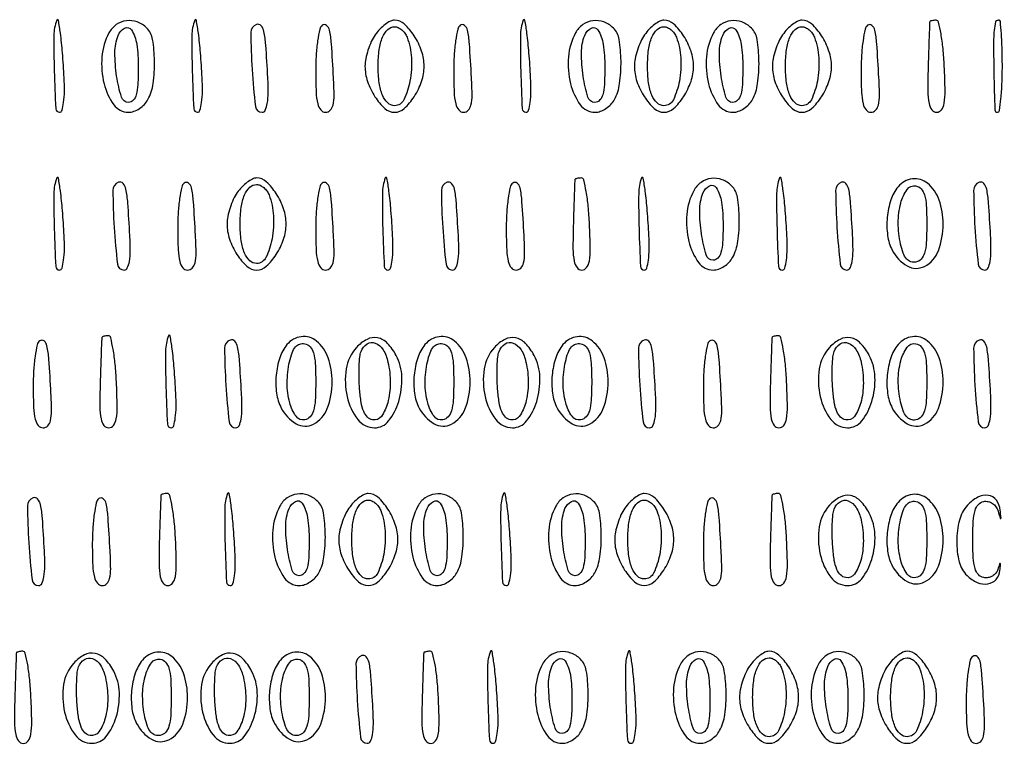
# Model space of a CAD drawing. Extents: x 3 to 461, y 1 to 447.
# Drawn here: x 311.4 to 461, y 1 to 111.1 of the extents above; entities that cross this region are included whole.
import ezdxf

# ---------------------------------------------------------------- set-up
doc = ezdxf.new("R2010")
doc.units = 0

msp = doc.modelspace()

# ---------------------------------------------------------------- linework, layer by layer
for points in [[(317.085151, 111, 0.087437), (316.651789, 108.669279, 0.009757), (316.706602, 103.246725, 0.004642), (316.928602, 97.543378, 0.400147), (317.5, 96.998831, 0.336411), (317.886905, 97.292325, 0.034554), (318.13417, 98.489231, 0.030884), (318.256808, 100.168701, 0.016523), (318.211239, 102.249378, 0.005952), (317.955966, 106.062615, 0.012309), (317.647873, 109.032599, 0.015502), (317.335815, 110.978859, 0.757581)], [(325.035184, 109.065741, 0.102467), (323.961603, 105.430656, 0.081153), (324.285668, 101.336995, 0.096792), (325.767299, 98.139596, 0.240451), (328, 97, 0.087112), (328.814841, 97.14305, 0.057687), (329.666888, 97.568188, 0.056109), (330.425485, 98.194495, 0.069395), (330.964816, 98.934259, 0.089), (331.755213, 101.369292, 0.037893), (331.963495, 104.803088, 0.036114), (331.675941, 108.08613, 0.157748), (330.8, 109.8, 0.10819), (329.338635, 110.736392, 0.120833), (327.679399, 110.926055, 0.123406), (326.146845, 110.32765, 0.115908)], [(338.085151, 111, 0.087437), (337.651789, 108.669279, 0.009757), (337.706602, 103.246725, 0.004642), (337.928602, 97.543378, 0.400147), (338.5, 96.998831, 0.336411), (338.886905, 97.292325, 0.034554), (339.13417, 98.489231, 0.030884), (339.256808, 100.168701, 0.016523), (339.211239, 102.249378, 0.005952), (338.955966, 106.062615, 0.012309), (338.647873, 109.032599, 0.015502), (338.335815, 110.978859, 0.757581)], [(365.556704, 108.777494, 0.044665), (364.960362, 107.740155, 0.029378), (364.457282, 106.457321, 0.029541), (364.112573, 105.139961, 0.049256), (364, 104, 0.08296), (364.384051, 101.701247, 0.060137), (365.517914, 99.361199, 0.064438), (367.022747, 97.574726, 0.187674), (368.5, 97, 0.187674), (369.977253, 97.574726, 0.064438), (371.482086, 99.361199, 0.060137), (372.615949, 101.701247, 0.08296), (373, 104, 0.08296), (372.615949, 106.298753, 0.060137), (371.482086, 108.638801, 0.064438), (369.977253, 110.425274, 0.187674), (368.5, 111, 0.118749), (367.858798, 110.845537, 0.043522), (367.063438, 110.347139, 0.040112), (366.254788, 109.627905, 0.038184)], [(388.085151, 111, 0.087437), (387.651789, 108.669279, 0.009757), (387.706602, 103.246725, 0.004642), (387.928602, 97.543378, 0.400147), (388.5, 96.998831, 0.336411), (388.886905, 97.292325, 0.034554), (389.13417, 98.489231, 0.030884), (389.256808, 100.168701, 0.016523), (389.211239, 102.249378, 0.005952), (388.955966, 106.062615, 0.012309), (388.647873, 109.032599, 0.015502), (388.335815, 110.978859, 0.757581)], [(396.035184, 109.065741, 0.102467), (394.961603, 105.430656, 0.081153), (395.285668, 101.336995, 0.096792), (396.767299, 98.139596, 0.240451), (399, 97, 0.087112), (399.814841, 97.14305, 0.057687), (400.666888, 97.568188, 0.056109), (401.425485, 98.194495, 0.069395), (401.964816, 98.934259, 0.089), (402.755213, 101.369292, 0.037893), (402.963495, 104.803088, 0.036114), (402.675941, 108.08613, 0.157748), (401.8, 109.8, 0.10819), (400.338635, 110.736392, 0.120833), (398.679399, 110.926055, 0.123406), (397.146845, 110.32765, 0.115908)], [(406.556704, 108.777494, 0.044665), (405.960362, 107.740155, 0.029378), (405.457282, 106.457321, 0.029541), (405.112573, 105.139961, 0.049256), (405, 104, 0.08296), (405.384051, 101.701247, 0.060137), (406.517914, 99.361199, 0.064438), (408.022747, 97.574726, 0.187674), (409.5, 97, 0.187674), (410.977253, 97.574726, 0.064438), (412.482086, 99.361199, 0.060137), (413.615949, 101.701247, 0.08296), (414, 104, 0.08296), (413.615949, 106.298753, 0.060137), (412.482086, 108.638801, 0.064438), (410.977253, 110.425274, 0.187674), (409.5, 111, 0.118749), (408.858798, 110.845537, 0.043522), (408.063438, 110.347139, 0.040112), (407.254788, 109.627905, 0.038184)], [(417.035184, 109.065741, 0.102467), (415.961603, 105.430656, 0.081153), (416.285668, 101.336995, 0.096792), (417.767299, 98.139596, 0.240451), (420, 97, 0.087112), (420.814841, 97.14305, 0.057687), (421.666888, 97.568188, 0.056109), (422.425485, 98.194495, 0.069395), (422.964816, 98.934259, 0.089), (423.755213, 101.369292, 0.037893), (423.963495, 104.803088, 0.036114), (423.675941, 108.08613, 0.157748), (422.8, 109.8, 0.10819), (421.338635, 110.736392, 0.120833), (419.679399, 110.926055, 0.123406), (418.146845, 110.32765, 0.115908)], [(427.556704, 108.777494, 0.044665), (426.960362, 107.740155, 0.029378), (426.457282, 106.457321, 0.029541), (426.112573, 105.139961, 0.049256), (426, 104, 0.08296), (426.384051, 101.701247, 0.060137), (427.517914, 99.361199, 0.064438), (429.022747, 97.574726, 0.187674), (430.5, 97, 0.187674), (431.977253, 97.574726, 0.064438), (433.482086, 99.361199, 0.060137), (434.615949, 101.701247, 0.08296), (435, 104, 0.08296), (434.615949, 106.298753, 0.060137), (433.482086, 108.638801, 0.064438), (431.977253, 110.425274, 0.187674), (430.5, 111, 0.118749), (429.858798, 110.845537, 0.043522), (429.063438, 110.347139, 0.040112), (428.254788, 109.627905, 0.038184)], [(449.948969, 110.75, 0.041225), (449.925395, 110.552751, 0.000213), (449.854482, 108.590464, 0.000953), (449.778922, 106.355126, 0.000604), (449.698969, 103.749453, 0.008385), (449.654197, 100.223465, 0.046603), (449.837795, 98.340736, 0.113805), (450.271336, 97.361997, 0.235737), (451, 96.9972, 0.240193), (451.728644, 97.367617, 0.11645), (452.143782, 98.357314, 0.045576), (452.287215, 100.286166, 0.007631), (452.167941, 103.997747, 0.012277), (451.97449, 106.682188, 0.020043), (451.663779, 108.943088, 0.014965), (451.294937, 110.703073, 0.34652), (450.917941, 111, 0.025607), (450.562603, 110.98179, 0.037541), (450.254655, 110.926563, 0.042043), (450.026543, 110.846759, 0.241769)], [(459.948969, 110.75, 0.048323), (459.675316, 108.147991, 0.007526), (459.710718, 102.970749, 0.002316), (459.859078, 97.378105, 0.40533), (460.25, 96.999453, 0.370989), (460.548253, 97.256448, 0.010586), (460.779688, 99.056089, 0.01663), (460.946029, 101.316094, 0.010053), (461, 104, 0.006697), (460.964048, 106.684028, 0.01113), (460.853125, 108.94375, 0.004885), (460.700952, 110.816522, 0.387849), (460.5, 111, 0.047288), (460.304926, 110.981509, 0.059297), (460.131885, 110.926563, 0.07115), (460.005184, 110.845711, 0.166359)], [(329.5, 103.916667, -0.012409), (329.432981, 101.216686, -0.055186), (329.180769, 99.652778, -0.119089), (328.714204, 98.813188, -0.209622), (328, 98.5, -0.330718), (326.93144, 99.293583, -0.035307), (326.205859, 102.498684, -0.039267), (325.943035, 106.065474, -0.090614), (326.437438, 108.697562, -0.183417), (327.423445, 109.801104, -0.387822), (328.444309, 109.528284, -0.10731), (329.255965, 107.344995, -0.035546)], [(347.5, 110.346807, 0.322756), (346.629225, 109.118613, 0.013709), (346.826833, 103.488755, 0.013518), (347.329002, 97.895218, 0.380316), (348.335327, 96.999378, 0.293132), (348.829433, 97.315913, 0.066457), (349.135998, 98.313894, 0.040687), (349.271923, 99.928477, 0.014401), (349.211239, 102.249378, 0.003469), (348.902462, 107.233127, 0.034877), (348.614867, 109.295715, 0.129863), (348.175309, 110.168494, 0.302673)], [(357.5, 110.224355, 0.184699), (357.107947, 109.624161, 0.017745), (356.79375, 107.876306, 0.020716), (356.572865, 105.69568, 0.014882), (356.5, 103.248177, 0.009975), (356.56348, 100.066693, 0.048945), (356.809934, 98.288372, 0.111046), (357.273479, 97.344973, 0.227219), (358, 96.997555, 0.202174), (358.708203, 97.296787, 0.137198), (359.133048, 98.07564, 0.058818), (359.296213, 99.56433, 0.011652), (359.211239, 102.249378, 0.003302), (358.892537, 107.421329, 0.035821), (358.601458, 109.49047, 0.175802), (358.149353, 110.212521, 0.334226)], [(370.393011, 108.418213, -0.077848), (371.067957, 105.267426, -0.058914), (370.848321, 101.732228, -0.066921), (369.930747, 98.900765, -0.288574), (368.5, 98, -0.193661), (367.457969, 98.419329, -0.103071), (366.660311, 99.584745, -0.067458), (366.15885, 101.469182, -0.031352), (366, 104, -0.031352), (366.15885, 106.530818, -0.067458), (366.660311, 108.415255, -0.103071), (367.457969, 109.580671, -0.193661), (368.5, 110, -0.108103), (369.036953, 109.882535, -0.066431), (369.586556, 109.53535, -0.061865), (370.064978, 109.022986, -0.065386)], [(378.5, 110.224355, 0.184699), (378.107947, 109.624161, 0.017745), (377.79375, 107.876306, 0.020716), (377.572865, 105.69568, 0.014882), (377.5, 103.248177, 0.009975), (377.56348, 100.066693, 0.048945), (377.809934, 98.288372, 0.111046), (378.273479, 97.344973, 0.227219), (379, 96.997555, 0.202174), (379.708203, 97.296787, 0.137198), (380.133048, 98.07564, 0.058818), (380.296213, 99.56433, 0.011652), (380.211239, 102.249378, 0.003302), (379.892537, 107.421329, 0.035821), (379.601458, 109.49047, 0.175802), (379.149353, 110.212521, 0.334226)], [(400.5, 103.916667, -0.012409), (400.432981, 101.216686, -0.055186), (400.180769, 99.652778, -0.119089), (399.714204, 98.813188, -0.209622), (399, 98.5, -0.330718), (397.93144, 99.293583, -0.035307), (397.205859, 102.498684, -0.039267), (396.943035, 106.065474, -0.090614), (397.437438, 108.697562, -0.183417), (398.423445, 109.801104, -0.387822), (399.444309, 109.528284, -0.10731), (400.255965, 107.344995, -0.035546)], [(411.393011, 108.418213, -0.077848), (412.067957, 105.267426, -0.058914), (411.848321, 101.732228, -0.066921), (410.930747, 98.900765, -0.288574), (409.5, 98, -0.193661), (408.457969, 98.419329, -0.103071), (407.660311, 99.584745, -0.067458), (407.15885, 101.469182, -0.031352), (407, 104, -0.031352), (407.15885, 106.530818, -0.067458), (407.660311, 108.415255, -0.103071), (408.457969, 109.580671, -0.193661), (409.5, 110, -0.108103), (410.036953, 109.882535, -0.066431), (410.586556, 109.53535, -0.061865), (411.064978, 109.022986, -0.065386)], [(421.5, 103.916667, -0.012409), (421.432981, 101.216686, -0.055186), (421.180769, 99.652778, -0.119089), (420.714204, 98.813188, -0.209622), (420, 98.5, -0.330718), (418.93144, 99.293583, -0.035307), (418.205859, 102.498684, -0.039267), (417.943035, 106.065474, -0.090614), (418.437438, 108.697562, -0.183417), (419.423445, 109.801104, -0.387822), (420.444309, 109.528284, -0.10731), (421.255965, 107.344995, -0.035546)], [(432.393011, 108.418213, -0.077848), (433.067957, 105.267426, -0.058914), (432.848321, 101.732228, -0.066921), (431.930747, 98.900765, -0.288574), (430.5, 98, -0.193661), (429.457969, 98.419329, -0.103071), (428.660311, 99.584745, -0.067458), (428.15885, 101.469182, -0.031352), (428, 104, -0.031352), (428.15885, 106.530818, -0.067458), (428.660311, 108.415255, -0.103071), (429.457969, 109.580671, -0.193661), (430.5, 110, -0.108103), (431.036953, 109.882535, -0.066431), (431.586556, 109.53535, -0.061865), (432.064978, 109.022986, -0.065386)], [(440.5, 110.224355, 0.184699), (440.107947, 109.624161, 0.017745), (439.79375, 107.876306, 0.020716), (439.572865, 105.69568, 0.014882), (439.5, 103.248177, 0.009975), (439.56348, 100.066693, 0.048945), (439.809934, 98.288372, 0.111046), (440.273479, 97.344973, 0.227219), (441, 96.997555, 0.202174), (441.708203, 97.296787, 0.137198), (442.133048, 98.07564, 0.058818), (442.296213, 99.56433, 0.011652), (442.211239, 102.249378, 0.003302), (441.892537, 107.421329, 0.035821), (441.601458, 109.49047, 0.175802), (441.149353, 110.212521, 0.334226)], [(317.085151, 87, 0.087437), (316.651789, 84.669279, 0.009757), (316.706602, 79.246725, 0.004642), (316.928602, 73.543378, 0.400147), (317.5, 72.998831, 0.336411), (317.886905, 73.292325, 0.034554), (318.13417, 74.489231, 0.030884), (318.256808, 76.168701, 0.016523), (318.211239, 78.249378, 0.005952), (317.955966, 82.062615, 0.012309), (317.647873, 85.032599, 0.015502), (317.335815, 86.978859, 0.757581)], [(344.556704, 84.777494, 0.044665), (343.960362, 83.740155, 0.029378), (343.457282, 82.457321, 0.029541), (343.112573, 81.139961, 0.049256), (343, 80, 0.08296), (343.384051, 77.701247, 0.060137), (344.517914, 75.361199, 0.064438), (346.022747, 73.574726, 0.187674), (347.5, 73, 0.187674), (348.977253, 73.574726, 0.064438), (350.482086, 75.361199, 0.060137), (351.615949, 77.701247, 0.08296), (352, 80, 0.08296), (351.615949, 82.298753, 0.060137), (350.482086, 84.638801, 0.064438), (348.977253, 86.425274, 0.187674), (347.5, 87, 0.118749), (346.858798, 86.845537, 0.043522), (346.063438, 86.347139, 0.040112), (345.254788, 85.627905, 0.038184)], [(367.085151, 87, 0.087437), (366.651789, 84.669279, 0.009757), (366.706602, 79.246725, 0.004642), (366.928602, 73.543378, 0.400147), (367.5, 72.998831, 0.336411), (367.886905, 73.292325, 0.034554), (368.13417, 74.489231, 0.030884), (368.256808, 76.168701, 0.016523), (368.211239, 78.249378, 0.005952), (367.955966, 82.062615, 0.012309), (367.647873, 85.032599, 0.015502), (367.335815, 86.978859, 0.757581)], [(395.948969, 86.75, 0.041225), (395.925395, 86.552751, 0.000213), (395.854482, 84.590464, 0.000953), (395.778922, 82.355126, 0.000604), (395.698969, 79.749453, 0.008385), (395.654197, 76.223465, 0.046603), (395.837795, 74.340736, 0.113805), (396.271336, 73.361997, 0.235737), (397, 72.9972, 0.240193), (397.728644, 73.367617, 0.11645), (398.143782, 74.357314, 0.045576), (398.287215, 76.286166, 0.007631), (398.167941, 79.997747, 0.012277), (397.97449, 82.682188, 0.020043), (397.663779, 84.943088, 0.014965), (397.294937, 86.703073, 0.34652), (396.917941, 87, 0.025607), (396.562603, 86.98179, 0.037541), (396.254655, 86.926563, 0.042043), (396.026543, 86.846759, 0.241769)], [(406.085151, 87, 0.087437), (405.651789, 84.669279, 0.009757), (405.706602, 79.246725, 0.004642), (405.928602, 73.543378, 0.400147), (406.5, 72.998831, 0.336411), (406.886905, 73.292325, 0.034554), (407.13417, 74.489231, 0.030884), (407.256808, 76.168701, 0.016523), (407.211239, 78.249378, 0.005952), (406.955966, 82.062615, 0.012309), (406.647873, 85.032599, 0.015502), (406.335815, 86.978859, 0.757581)], [(414.035184, 85.065741, 0.102467), (412.961603, 81.430656, 0.081153), (413.285668, 77.336995, 0.096792), (414.767299, 74.139596, 0.240451), (417, 73, 0.087112), (417.814841, 73.14305, 0.057687), (418.666888, 73.568188, 0.056109), (419.425485, 74.194495, 0.069395), (419.964816, 74.934259, 0.089), (420.755213, 77.369292, 0.037893), (420.963495, 80.803088, 0.036114), (420.675941, 84.08613, 0.157748), (419.8, 85.8, 0.10819), (418.338635, 86.736392, 0.120833), (416.679399, 86.926055, 0.123406), (415.146845, 86.32765, 0.115908)], [(427.085151, 87, 0.087437), (426.651789, 84.669279, 0.009757), (426.706602, 79.246725, 0.004642), (426.928602, 73.543378, 0.400147), (427.5, 72.998831, 0.336411), (427.886905, 73.292325, 0.034554), (428.13417, 74.489231, 0.030884), (428.256808, 76.168701, 0.016523), (428.211239, 78.249378, 0.005952), (427.955966, 82.062615, 0.012309), (427.647873, 85.032599, 0.015502), (427.335815, 86.978859, 0.757581)], [(445.128383, 85.654692, 0.094502), (444.029005, 83.662605, 0.056296), (443.480181, 81.001153, 0.055896), (443.537255, 78.255785, 0.087426), (444.249263, 76.008858, 0.141095), (446.527863, 73.619235, 0.256504), (449.150066, 73.549324, 0.186428), (451.262851, 75.926188, 0.089745), (452, 80, 0.083882), (451.383884, 83.646661, 0.137736), (449.606715, 86.197571, 0.207897), (447.303572, 86.856354, 0.188878)], [(326.5, 86.346807, 0.322756), (325.629225, 85.118613, 0.013709), (325.826833, 79.488755, 0.013518), (326.329002, 73.895218, 0.380316), (327.335327, 72.999378, 0.293132), (327.829433, 73.315913, 0.066457), (328.135998, 74.313894, 0.040687), (328.271923, 75.928477, 0.014401), (328.211239, 78.249378, 0.003469), (327.902462, 83.233127, 0.034877), (327.614867, 85.295715, 0.129863), (327.175309, 86.168494, 0.302673)], [(336.5, 86.224355, 0.184699), (336.107947, 85.624161, 0.017745), (335.79375, 83.876306, 0.020716), (335.572865, 81.69568, 0.014882), (335.5, 79.248177, 0.009975), (335.56348, 76.066693, 0.048945), (335.809934, 74.288372, 0.111046), (336.273479, 73.344973, 0.227219), (337, 72.997555, 0.202174), (337.708203, 73.296787, 0.137198), (338.133048, 74.07564, 0.058818), (338.296213, 75.56433, 0.011652), (338.211239, 78.249378, 0.003302), (337.892537, 83.421329, 0.035821), (337.601458, 85.49047, 0.175802), (337.149353, 86.212521, 0.334226)], [(349.393011, 84.418213, -0.077848), (350.067957, 81.267426, -0.058914), (349.848321, 77.732228, -0.066921), (348.930747, 74.900765, -0.288574), (347.5, 74, -0.193661), (346.457969, 74.419329, -0.103071), (345.660311, 75.584745, -0.067458), (345.15885, 77.469182, -0.031352), (345, 80, -0.031352), (345.15885, 82.530818, -0.067458), (345.660311, 84.415255, -0.103071), (346.457969, 85.580671, -0.193661), (347.5, 86, -0.108103), (348.036953, 85.882535, -0.066431), (348.586556, 85.53535, -0.061865), (349.064978, 85.022986, -0.065386)], [(357.5, 86.224355, 0.184699), (357.107947, 85.624161, 0.017745), (356.79375, 83.876306, 0.020716), (356.572865, 81.69568, 0.014882), (356.5, 79.248177, 0.009975), (356.56348, 76.066693, 0.048945), (356.809934, 74.288372, 0.111046), (357.273479, 73.344973, 0.227219), (358, 72.997555, 0.202174), (358.708203, 73.296787, 0.137198), (359.133048, 74.07564, 0.058818), (359.296213, 75.56433, 0.011652), (359.211239, 78.249378, 0.003302), (358.892537, 83.421329, 0.035821), (358.601458, 85.49047, 0.175802), (358.149353, 86.212521, 0.334226)], [(376.5, 86.346807, 0.322756), (375.629225, 85.118613, 0.013709), (375.826833, 79.488755, 0.013518), (376.329002, 73.895218, 0.380316), (377.335327, 72.999378, 0.293132), (377.829433, 73.315913, 0.066457), (378.135998, 74.313894, 0.040687), (378.271923, 75.928477, 0.014401), (378.211239, 78.249378, 0.003469), (377.902462, 83.233127, 0.034877), (377.614867, 85.295715, 0.129863), (377.175309, 86.168494, 0.302673)], [(386.5, 86.224355, 0.184699), (386.107947, 85.624161, 0.017745), (385.79375, 83.876306, 0.020716), (385.572865, 81.69568, 0.014882), (385.5, 79.248177, 0.009975), (385.56348, 76.066693, 0.048945), (385.809934, 74.288372, 0.111046), (386.273479, 73.344973, 0.227219), (387, 72.997555, 0.202174), (387.708203, 73.296787, 0.137198), (388.133048, 74.07564, 0.058818), (388.296213, 75.56433, 0.011652), (388.211239, 78.249378, 0.003302), (387.892537, 83.421329, 0.035821), (387.601458, 85.49047, 0.175802), (387.149353, 86.212521, 0.334226)], [(418.5, 79.916667, -0.012409), (418.432981, 77.216686, -0.055186), (418.180769, 75.652778, -0.119089), (417.714204, 74.813188, -0.209622), (417, 74.5, -0.330718), (415.93144, 75.293583, -0.035307), (415.205859, 78.498684, -0.039267), (414.943035, 82.065474, -0.090614), (415.437438, 84.697562, -0.183417), (416.423445, 85.801104, -0.387822), (417.444309, 85.528284, -0.10731), (418.255965, 83.344995, -0.035546)], [(436.5, 86.346807, 0.322756), (435.629225, 85.118613, 0.013709), (435.826833, 79.488755, 0.013518), (436.329002, 73.895218, 0.380316), (437.335327, 72.999378, 0.293132), (437.829433, 73.315913, 0.066457), (438.135998, 74.313894, 0.040687), (438.271923, 75.928477, 0.014401), (438.211239, 78.249378, 0.003469), (437.902462, 83.233127, 0.034877), (437.614867, 85.295715, 0.129863), (437.175309, 86.168494, 0.302673)], [(449.5, 80, -0.012749), (449.428621, 77.201057, -0.057027), (449.159655, 75.585016, -0.114121), (448.64899, 74.663679, -0.163219), (447.841682, 74.208027, -0.130598), (447.06031, 74.262399, -0.134895), (446.420073, 74.69794, -0.089246), (445.910571, 75.573055, -0.033266), (445.512227, 76.944332, -0.053417), (445.157413, 80.172515, -0.065138), (445.543156, 83.185079, -0.089595), (446.507853, 85.254832, -0.294654), (447.841682, 85.791973, -0.163219), (448.64899, 85.336321, -0.114121), (449.159655, 84.414984, -0.057027), (449.428621, 82.798943, -0.012749)], [(457.5, 86.346807, 0.322756), (456.629225, 85.118613, 0.013709), (456.826833, 79.488755, 0.013518), (457.329002, 73.895218, 0.380316), (458.335327, 72.999378, 0.293132), (458.829433, 73.315913, 0.066457), (459.135998, 74.313894, 0.040687), (459.271923, 75.928477, 0.014401), (459.211239, 78.249378, 0.003469), (458.902462, 83.233127, 0.034877), (458.614867, 85.295715, 0.129863), (458.175309, 86.168494, 0.302673)], [(323.948969, 62.75, 0.041225), (323.925395, 62.552751, 0.000213), (323.854482, 60.590464, 0.000953), (323.778922, 58.355126, 0.000604), (323.698969, 55.749453, 0.008385), (323.654197, 52.223465, 0.046603), (323.837795, 50.340736, 0.113805), (324.271336, 49.361997, 0.235737), (325, 48.9972, 0.240193), (325.728644, 49.367617, 0.11645), (326.143782, 50.357314, 0.045576), (326.287215, 52.286166, 0.007631), (326.167941, 55.997747, 0.012277), (325.97449, 58.682188, 0.020043), (325.663779, 60.943088, 0.014965), (325.294937, 62.703073, 0.34652), (324.917941, 63, 0.025607), (324.562603, 62.98179, 0.037541), (324.254655, 62.926563, 0.042043), (324.026543, 62.846759, 0.241769)], [(334.085151, 63, 0.087437), (333.651789, 60.669279, 0.009757), (333.706602, 55.246725, 0.004642), (333.928602, 49.543378, 0.400147), (334.5, 48.998831, 0.336411), (334.886905, 49.292325, 0.034554), (335.13417, 50.489231, 0.030884), (335.256808, 52.168701, 0.016523), (335.211239, 54.249378, 0.005952), (334.955966, 58.062615, 0.012309), (334.647873, 61.032599, 0.015502), (334.335815, 62.978859, 0.757581)], [(352.128383, 61.654692, 0.094502), (351.029005, 59.662605, 0.056296), (350.480181, 57.001153, 0.055896), (350.537255, 54.255785, 0.087426), (351.249263, 52.008858, 0.141095), (353.527863, 49.619235, 0.256504), (356.150066, 49.549324, 0.186428), (358.262851, 51.926188, 0.089745), (359, 56, 0.083882), (358.383884, 59.646661, 0.137736), (356.606715, 62.197571, 0.207897), (354.303572, 62.856354, 0.188878)], [(373.128383, 61.654692, 0.094502), (372.029005, 59.662605, 0.056296), (371.480181, 57.001153, 0.055896), (371.537255, 54.255785, 0.087426), (372.249263, 52.008858, 0.141095), (374.527863, 49.619235, 0.256504), (377.150066, 49.549324, 0.186428), (379.262851, 51.926188, 0.089745), (380, 56, 0.083882), (379.383884, 59.646661, 0.137736), (377.606715, 62.197571, 0.207897), (375.303572, 62.856354, 0.188878)], [(394.128383, 61.654692, 0.094502), (393.029005, 59.662605, 0.056296), (392.480181, 57.001153, 0.055896), (392.537255, 54.255785, 0.087426), (393.249263, 52.008858, 0.141095), (395.527863, 49.619235, 0.256504), (398.150066, 49.549324, 0.186428), (400.262851, 51.926188, 0.089745), (401, 56, 0.083882), (400.383884, 59.646661, 0.137736), (398.606715, 62.197571, 0.207897), (396.303572, 62.856354, 0.188878)], [(425.948969, 62.75, 0.041225), (425.925395, 62.552751, 0.000213), (425.854482, 60.590464, 0.000953), (425.778922, 58.355126, 0.000604), (425.698969, 55.749453, 0.008385), (425.654197, 52.223465, 0.046603), (425.837795, 50.340736, 0.113805), (426.271336, 49.361997, 0.235737), (427, 48.9972, 0.240193), (427.728644, 49.367617, 0.11645), (428.143782, 50.357314, 0.045576), (428.287215, 52.286166, 0.007631), (428.167941, 55.997747, 0.012277), (427.97449, 58.682188, 0.020043), (427.663779, 60.943088, 0.014965), (427.294937, 62.703073, 0.34652), (426.917941, 63, 0.025607), (426.562603, 62.98179, 0.037541), (426.254655, 62.926563, 0.042043), (426.026543, 62.846759, 0.241769)], [(445.128383, 61.654692, 0.094502), (444.029005, 59.662605, 0.056296), (443.480181, 57.001153, 0.055896), (443.537255, 54.255785, 0.087426), (444.249263, 52.008858, 0.141095), (446.527863, 49.619235, 0.256504), (449.150066, 49.549324, 0.186428), (451.262851, 51.926188, 0.089745), (452, 56, 0.083882), (451.383884, 59.646661, 0.137736), (449.606715, 62.197571, 0.207897), (447.303572, 62.856354, 0.188878)], [(314.5, 62.224355, 0.184699), (314.107947, 61.624161, 0.017745), (313.79375, 59.876306, 0.020716), (313.572865, 57.69568, 0.014882), (313.5, 55.248177, 0.009975), (313.56348, 52.066693, 0.048945), (313.809934, 50.288372, 0.111046), (314.273479, 49.344973, 0.227219), (315, 48.997555, 0.202174), (315.708203, 49.296787, 0.137198), (316.133048, 50.07564, 0.058818), (316.296213, 51.56433, 0.011652), (316.211239, 54.249378, 0.003302), (315.892537, 59.421329, 0.035821), (315.601458, 61.49047, 0.175802), (315.149353, 62.212521, 0.334226)], [(343.5, 62.346807, 0.322756), (342.629225, 61.118613, 0.013709), (342.826833, 55.488755, 0.013518), (343.329002, 49.895218, 0.380316), (344.335327, 48.999378, 0.293132), (344.829433, 49.315913, 0.066457), (345.135998, 50.313894, 0.040687), (345.271923, 51.928477, 0.014401), (345.211239, 54.249378, 0.003469), (344.902462, 59.233127, 0.034877), (344.614867, 61.295715, 0.129863), (344.175309, 62.168494, 0.302673)], [(356.5, 56, -0.012749), (356.428621, 53.201057, -0.057027), (356.159655, 51.585016, -0.114121), (355.64899, 50.663679, -0.163219), (354.841682, 50.208027, -0.294654), (353.507853, 50.745168, -0.089595), (352.543156, 52.814921, -0.065138), (352.157413, 55.827485, -0.053417), (352.512227, 59.055668, -0.033266), (352.910571, 60.426945, -0.089246), (353.420073, 61.30206, -0.134895), (354.06031, 61.737601, -0.130598), (354.841682, 61.791973, -0.163219), (355.64899, 61.336321, -0.114121), (356.159655, 60.414984, -0.057027), (356.428621, 58.798943, -0.012749)], [(362.688493, 61.208283, 0.146573), (361.136518, 57.949737, 0.094226), (361.281883, 53.735413, 0.106996), (362.895251, 50.268519, 0.234686), (365.448984, 49, 0.229487), (367.59742, 50.040897, 0.094441), (369.130897, 52.98537, 0.08186), (369.613628, 56.722252, 0.112064), (368.750737, 59.991142, 0.070025), (367.423297, 61.846215, 0.154137), (365.912836, 62.679258, 0.170459), (364.30555, 62.453521, 0.089746)], [(367.5, 59, -0.054125), (367.846857, 55.802643, -0.06511), (367.454802, 52.806647, -0.088961), (366.488179, 50.740628, -0.293799), (365.158318, 50.202959, -0.150415), (364.3844, 50.611687, -0.097019), (363.813491, 51.459076, -0.060694), (363.421332, 52.832132, -0.021306), (363.186912, 54.873031, -0.013057), (363.106103, 56.642233, -0.014399), (363.121982, 58.356317, -0.013886), (363.218065, 59.813788, -0.068308), (363.405527, 60.614404, -0.156254), (364.323686, 61.758186, -0.244706), (365.551104, 61.886804, -0.164407), (366.752888, 60.871529, -0.081989)], [(377.5, 56, -0.012749), (377.428621, 53.201057, -0.057027), (377.159655, 51.585016, -0.114121), (376.64899, 50.663679, -0.163219), (375.841682, 50.208027, -0.294654), (374.507853, 50.745168, -0.089595), (373.543156, 52.814921, -0.065138), (373.157413, 55.827485, -0.053417), (373.512227, 59.055668, -0.033266), (373.910571, 60.426945, -0.089246), (374.420073, 61.30206, -0.134895), (375.06031, 61.737601, -0.130598), (375.841682, 61.791973, -0.163219), (376.64899, 61.336321, -0.114121), (377.159655, 60.414984, -0.057027), (377.428621, 58.798943, -0.012749)], [(383.688493, 61.208283, 0.146573), (382.136518, 57.949737, 0.094226), (382.281883, 53.735413, 0.106996), (383.895251, 50.268519, 0.234686), (386.448984, 49, 0.229487), (388.59742, 50.040897, 0.094441), (390.130897, 52.98537, 0.08186), (390.613628, 56.722252, 0.112064), (389.750737, 59.991142, 0.070025), (388.423297, 61.846215, 0.154137), (386.912836, 62.679258, 0.170459), (385.30555, 62.453521, 0.089746)], [(388.5, 59, -0.054125), (388.846857, 55.802643, -0.06511), (388.454802, 52.806647, -0.088961), (387.488179, 50.740628, -0.293799), (386.158318, 50.202959, -0.150415), (385.3844, 50.611687, -0.097019), (384.813491, 51.459076, -0.060694), (384.421332, 52.832132, -0.021306), (384.186912, 54.873031, -0.013057), (384.106103, 56.642233, -0.014399), (384.121982, 58.356317, -0.013886), (384.218065, 59.813788, -0.068308), (384.405527, 60.614404, -0.156254), (385.323686, 61.758186, -0.244706), (386.551104, 61.886804, -0.164407), (387.752888, 60.871529, -0.081989)], [(398.5, 56, -0.012749), (398.428621, 53.201057, -0.057027), (398.159655, 51.585016, -0.114121), (397.64899, 50.663679, -0.163219), (396.841682, 50.208027, -0.294654), (395.507853, 50.745168, -0.089595), (394.543156, 52.814921, -0.065138), (394.157413, 55.827485, -0.053417), (394.512227, 59.055668, -0.033266), (394.910571, 60.426945, -0.089246), (395.420073, 61.30206, -0.134895), (396.06031, 61.737601, -0.130598), (396.841682, 61.791973, -0.163219), (397.64899, 61.336321, -0.114121), (398.159655, 60.414984, -0.057027), (398.428621, 58.798943, -0.012749)], [(406.5, 62.346807, 0.322756), (405.629225, 61.118613, 0.013709), (405.826833, 55.488755, 0.013518), (406.329002, 49.895218, 0.380316), (407.335327, 48.999378, 0.293132), (407.829433, 49.315913, 0.066457), (408.135998, 50.313894, 0.040687), (408.271923, 51.928477, 0.014401), (408.211239, 54.249378, 0.003469), (407.902462, 59.233127, 0.034877), (407.614867, 61.295715, 0.129863), (407.175309, 62.168494, 0.302673)], [(416.5, 62.224355, 0.184699), (416.107947, 61.624161, 0.017745), (415.79375, 59.876306, 0.020716), (415.572865, 57.69568, 0.014882), (415.5, 55.248177, 0.009975), (415.56348, 52.066693, 0.048945), (415.809934, 50.288372, 0.111046), (416.273479, 49.344973, 0.227219), (417, 48.997555, 0.202174), (417.708203, 49.296787, 0.137198), (418.133048, 50.07564, 0.058818), (418.296213, 51.56433, 0.011652), (418.211239, 54.249378, 0.003302), (417.892537, 59.421329, 0.035821), (417.601458, 61.49047, 0.175802), (417.149353, 62.212521, 0.334226)], [(434.688493, 61.208283, 0.146573), (433.136518, 57.949737, 0.094226), (433.281883, 53.735413, 0.106996), (434.895251, 50.268519, 0.234686), (437.448984, 49, 0.229487), (439.59742, 50.040897, 0.094441), (441.130897, 52.98537, 0.08186), (441.613628, 56.722252, 0.112064), (440.750737, 59.991142, 0.070025), (439.423297, 61.846215, 0.154137), (437.912836, 62.679258, 0.170459), (436.30555, 62.453521, 0.089746)], [(439.5, 59, -0.054125), (439.846857, 55.802643, -0.06511), (439.454802, 52.806647, -0.088961), (438.488179, 50.740628, -0.293799), (437.158318, 50.202959, -0.150415), (436.3844, 50.611687, -0.097019), (435.813491, 51.459076, -0.060694), (435.421332, 52.832132, -0.021306), (435.186912, 54.873031, -0.013057), (435.106103, 56.642233, -0.014399), (435.121982, 58.356317, -0.013886), (435.218065, 59.813788, -0.068308), (435.405527, 60.614404, -0.156254), (436.323686, 61.758186, -0.244706), (437.551104, 61.886804, -0.164407), (438.752888, 60.871529, -0.081989)], [(449.5, 56, -0.012749), (449.428621, 53.201057, -0.057027), (449.159655, 51.585016, -0.114121), (448.64899, 50.663679, -0.163219), (447.841682, 50.208027, -0.130598), (447.06031, 50.262399, -0.134895), (446.420073, 50.69794, -0.089246), (445.910571, 51.573055, -0.033266), (445.512227, 52.944332, -0.053417), (445.157413, 56.172515, -0.065138), (445.543156, 59.185079, -0.089595), (446.507853, 61.254832, -0.294654), (447.841682, 61.791973, -0.163219), (448.64899, 61.336321, -0.114121), (449.159655, 60.414984, -0.057027), (449.428621, 58.798943, -0.012749)], [(457.5, 62.346807, 0.322756), (456.629225, 61.118613, 0.013709), (456.826833, 55.488755, 0.013518), (457.329002, 49.895218, 0.380316), (458.335327, 48.999378, 0.293132), (458.829433, 49.315913, 0.066457), (459.135998, 50.313894, 0.040687), (459.271923, 51.928477, 0.014401), (459.211239, 54.249378, 0.003469), (458.902462, 59.233127, 0.034877), (458.614867, 61.295715, 0.129863), (458.175309, 62.168494, 0.302673)], [(332.948969, 38.75, 0.041225), (332.925395, 38.552751, 0.000213), (332.854482, 36.590464, 0.000953), (332.778922, 34.355126, 0.000604), (332.698969, 31.749453, 0.008385), (332.654197, 28.223465, 0.046603), (332.837795, 26.340736, 0.113805), (333.271336, 25.361997, 0.235737), (334, 24.9972, 0.240193), (334.728644, 25.367617, 0.11645), (335.143782, 26.357314, 0.045576), (335.287215, 28.286166, 0.007631), (335.167941, 31.997747, 0.012277), (334.97449, 34.682188, 0.020043), (334.663779, 36.943088, 0.014965), (334.294937, 38.703073, 0.34652), (333.917941, 39, 0.025607), (333.562603, 38.98179, 0.037541), (333.254655, 38.926563, 0.042043), (333.026543, 38.846759, 0.241769)], [(343.085151, 39, 0.087437), (342.651789, 36.669279, 0.009757), (342.706602, 31.246725, 0.004642), (342.928602, 25.543378, 0.400147), (343.5, 24.998831, 0.336411), (343.886905, 25.292325, 0.034554), (344.13417, 26.489231, 0.030884), (344.256808, 28.168701, 0.016523), (344.211239, 30.249378, 0.005952), (343.955966, 34.062615, 0.012309), (343.647873, 37.032599, 0.015502), (343.335815, 38.978859, 0.757581)], [(351.035184, 37.065741, 0.102467), (349.961603, 33.430656, 0.081153), (350.285668, 29.336995, 0.096792), (351.767299, 26.139596, 0.240451), (354, 25, 0.087112), (354.814841, 25.14305, 0.057687), (355.666888, 25.568188, 0.056109), (356.425485, 26.194495, 0.069395), (356.964816, 26.934259, 0.089), (357.755213, 29.369292, 0.037893), (357.963495, 32.803088, 0.036114), (357.675941, 36.08613, 0.157748), (356.8, 37.8, 0.10819), (355.338635, 38.736392, 0.120833), (353.679399, 38.926055, 0.123406), (352.146845, 38.32765, 0.115908)], [(361.556704, 36.777494, 0.044665), (360.960362, 35.740155, 0.029378), (360.457282, 34.457321, 0.029541), (360.112573, 33.139961, 0.049256), (360, 32, 0.08296), (360.384051, 29.701247, 0.060137), (361.517914, 27.361199, 0.064438), (363.022747, 25.574726, 0.187674), (364.5, 25, 0.187674), (365.977253, 25.574726, 0.064438), (367.482086, 27.361199, 0.060137), (368.615949, 29.701247, 0.08296), (369, 32, 0.08296), (368.615949, 34.298753, 0.060137), (367.482086, 36.638801, 0.064438), (365.977253, 38.425274, 0.187674), (364.5, 39, 0.118749), (363.858798, 38.845537, 0.043522), (363.063438, 38.347139, 0.040112), (362.254788, 37.627905, 0.038184)], [(372.035184, 37.065741, 0.102467), (370.961603, 33.430656, 0.081153), (371.285668, 29.336995, 0.096792), (372.767299, 26.139596, 0.240451), (375, 25, 0.087112), (375.814841, 25.14305, 0.057687), (376.666888, 25.568188, 0.056109), (377.425485, 26.194495, 0.069395), (377.964816, 26.934259, 0.089), (378.755213, 29.369292, 0.037893), (378.963495, 32.803088, 0.036114), (378.675941, 36.08613, 0.157748), (377.8, 37.8, 0.10819), (376.338635, 38.736392, 0.120833), (374.679399, 38.926055, 0.123406), (373.146845, 38.32765, 0.115908)], [(385.085151, 39, 0.087437), (384.651789, 36.669279, 0.009757), (384.706602, 31.246725, 0.004642), (384.928602, 25.543378, 0.400147), (385.5, 24.998831, 0.336411), (385.886905, 25.292325, 0.034554), (386.13417, 26.489231, 0.030884), (386.256808, 28.168701, 0.016523), (386.211239, 30.249378, 0.005952), (385.955966, 34.062615, 0.012309), (385.647873, 37.032599, 0.015502), (385.335815, 38.978859, 0.757581)], [(393.035184, 37.065741, 0.102467), (391.961603, 33.430656, 0.081153), (392.285668, 29.336995, 0.096792), (393.767299, 26.139596, 0.240451), (396, 25, 0.087112), (396.814841, 25.14305, 0.057687), (397.666888, 25.568188, 0.056109), (398.425485, 26.194495, 0.069395), (398.964816, 26.934259, 0.089), (399.755213, 29.369292, 0.037893), (399.963495, 32.803088, 0.036114), (399.675941, 36.08613, 0.157748), (398.8, 37.8, 0.10819), (397.338635, 38.736392, 0.120833), (395.679399, 38.926055, 0.123406), (394.146845, 38.32765, 0.115908)], [(403.556704, 36.777494, 0.044665), (402.960362, 35.740155, 0.029378), (402.457282, 34.457321, 0.029541), (402.112573, 33.139961, 0.049256), (402, 32, 0.08296), (402.384051, 29.701247, 0.060137), (403.517914, 27.361199, 0.064438), (405.022747, 25.574726, 0.187674), (406.5, 25, 0.187674), (407.977253, 25.574726, 0.064438), (409.482086, 27.361199, 0.060137), (410.615949, 29.701247, 0.08296), (411, 32, 0.08296), (410.615949, 34.298753, 0.060137), (409.482086, 36.638801, 0.064438), (407.977253, 38.425274, 0.187674), (406.5, 39, 0.118749), (405.858798, 38.845537, 0.043522), (405.063438, 38.347139, 0.040112), (404.254788, 37.627905, 0.038184)], [(425.948969, 38.75, 0.041225), (425.925395, 38.552751, 0.000213), (425.854482, 36.590464, 0.000953), (425.778922, 34.355126, 0.000604), (425.698969, 31.749453, 0.008385), (425.654197, 28.223465, 0.046603), (425.837795, 26.340736, 0.113805), (426.271336, 25.361997, 0.235737), (427, 24.9972, 0.240193), (427.728644, 25.367617, 0.11645), (428.143782, 26.357314, 0.045576), (428.287215, 28.286166, 0.007631), (428.167941, 31.997747, 0.012277), (427.97449, 34.682188, 0.020043), (427.663779, 36.943088, 0.014965), (427.294937, 38.703073, 0.34652), (426.917941, 39, 0.025607), (426.562603, 38.98179, 0.037541), (426.254655, 38.926563, 0.042043), (426.026543, 38.846759, 0.241769)], [(313.5, 38.346807, 0.322756), (312.629225, 37.118613, 0.013709), (312.826833, 31.488755, 0.013518), (313.329002, 25.895218, 0.380316), (314.335327, 24.999378, 0.293132), (314.829433, 25.315913, 0.066457), (315.135998, 26.313894, 0.040687), (315.271923, 27.928477, 0.014401), (315.211239, 30.249378, 0.003469), (314.902462, 35.233127, 0.034877), (314.614867, 37.295715, 0.129863), (314.175309, 38.168494, 0.302673)], [(323.5, 38.224355, 0.184699), (323.107947, 37.624161, 0.017745), (322.79375, 35.876306, 0.020716), (322.572865, 33.69568, 0.014882), (322.5, 31.248177, 0.009975), (322.56348, 28.066693, 0.048945), (322.809934, 26.288372, 0.111046), (323.273479, 25.344973, 0.227219), (324, 24.997555, 0.202174), (324.708203, 25.296787, 0.137198), (325.133048, 26.07564, 0.058818), (325.296213, 27.56433, 0.011652), (325.211239, 30.249378, 0.003302), (324.892537, 35.421329, 0.035821), (324.601458, 37.49047, 0.175802), (324.149353, 38.212521, 0.334226)], [(355.5, 31.916667, -0.012409), (355.432981, 29.216686, -0.055186), (355.180769, 27.652778, -0.119089), (354.714204, 26.813188, -0.209622), (354, 26.5, -0.330718), (352.93144, 27.293583, -0.035307), (352.205859, 30.498684, -0.039267), (351.943035, 34.065474, -0.090614), (352.437438, 36.697562, -0.183417), (353.423445, 37.801104, -0.387822), (354.444309, 37.528284, -0.10731), (355.255965, 35.344995, -0.035546)], [(366.393011, 36.418213, -0.077848), (367.067957, 33.267426, -0.058914), (366.848321, 29.732228, -0.066921), (365.930747, 26.900765, -0.288574), (364.5, 26, -0.193661), (363.457969, 26.419329, -0.103071), (362.660311, 27.584745, -0.067458), (362.15885, 29.469182, -0.031352), (362, 32, -0.031352), (362.15885, 34.530818, -0.067458), (362.660311, 36.415255, -0.103071), (363.457969, 37.580671, -0.193661), (364.5, 38, -0.108103), (365.036953, 37.882535, -0.066431), (365.586556, 37.53535, -0.061865), (366.064978, 37.022986, -0.065386)], [(376.5, 31.916667, -0.012409), (376.432981, 29.216686, -0.055186), (376.180769, 27.652778, -0.119089), (375.714204, 26.813188, -0.209622), (375, 26.5, -0.330718), (373.93144, 27.293583, -0.035307), (373.205859, 30.498684, -0.039267), (372.943035, 34.065474, -0.090614), (373.437438, 36.697562, -0.183417), (374.423445, 37.801104, -0.387822), (375.444309, 37.528284, -0.10731), (376.255965, 35.344995, -0.035546)], [(397.5, 31.916667, -0.012409), (397.432981, 29.216686, -0.055186), (397.180769, 27.652778, -0.119089), (396.714204, 26.813188, -0.209622), (396, 26.5, -0.330718), (394.93144, 27.293583, -0.035307), (394.205859, 30.498684, -0.039267), (393.943035, 34.065474, -0.090614), (394.437438, 36.697562, -0.183417), (395.423445, 37.801104, -0.387822), (396.444309, 37.528284, -0.10731), (397.255965, 35.344995, -0.035546)], [(408.393011, 36.418213, -0.077848), (409.067957, 33.267426, -0.058914), (408.848321, 29.732228, -0.066921), (407.930747, 26.900765, -0.288574), (406.5, 26, -0.193661), (405.457969, 26.419329, -0.103071), (404.660311, 27.584745, -0.067458), (404.15885, 29.469182, -0.031352), (404, 32, -0.031352), (404.15885, 34.530818, -0.067458), (404.660311, 36.415255, -0.103071), (405.457969, 37.580671, -0.193661), (406.5, 38, -0.108103), (407.036953, 37.882535, -0.066431), (407.586556, 37.53535, -0.061865), (408.064978, 37.022986, -0.065386)], [(416.5, 38.224355, 0.184699), (416.107947, 37.624161, 0.017745), (415.79375, 35.876306, 0.020716), (415.572865, 33.69568, 0.014882), (415.5, 31.248177, 0.009975), (415.56348, 28.066693, 0.048945), (415.809934, 26.288372, 0.111046), (416.273479, 25.344973, 0.227219), (417, 24.997555, 0.202174), (417.708203, 25.296787, 0.137198), (418.133048, 26.07564, 0.058818), (418.296213, 27.56433, 0.011652), (418.211239, 30.249378, 0.003302), (417.892537, 35.421329, 0.035821), (417.601458, 37.49047, 0.175802), (417.149353, 38.212521, 0.334226)], [(434.688493, 37.208283, 0.146573), (433.136518, 33.949737, 0.094226), (433.281883, 29.735413, 0.106996), (434.895251, 26.268519, 0.234686), (437.448984, 25, 0.229487), (439.59742, 26.040897, 0.094441), (441.130897, 28.98537, 0.08186), (441.613628, 32.722252, 0.112064), (440.750737, 35.991142, 0.070025), (439.423297, 37.846215, 0.154137), (437.912836, 38.679258, 0.170459), (436.30555, 38.453521, 0.089746)], [(439.5, 35, -0.054125), (439.846857, 31.802643, -0.06511), (439.454802, 28.806647, -0.088961), (438.488179, 26.740628, -0.293799), (437.158318, 26.202959, -0.150415), (436.3844, 26.611687, -0.097019), (435.813491, 27.459076, -0.060694), (435.421332, 28.832132, -0.021306), (435.186912, 30.873031, -0.013057), (435.106103, 32.642233, -0.014399), (435.121982, 34.356317, -0.013886), (435.218065, 35.813788, -0.068308), (435.405527, 36.614404, -0.156254), (436.323686, 37.758186, -0.244706), (437.551104, 37.886804, -0.164407), (438.752888, 36.871529, -0.081989)], [(445.128383, 37.654692, 0.094502), (444.029005, 35.662605, 0.056296), (443.480181, 33.001153, 0.055896), (443.537255, 30.255785, 0.087426), (444.249263, 28.008858, 0.141095), (446.527863, 25.619235, 0.256504), (449.150066, 25.549324, 0.186428), (451.262851, 27.926188, 0.089745), (452, 32, 0.083882), (451.383884, 35.646661, 0.137736), (449.606715, 38.197571, 0.207897), (447.303572, 38.856354, 0.188878)], [(449.5, 32, -0.012749), (449.428621, 29.201057, -0.057027), (449.159655, 27.585016, -0.114121), (448.64899, 26.663679, -0.163219), (447.841682, 26.208027, -0.294654), (446.507853, 26.745168, -0.089595), (445.543156, 28.814921, -0.065138), (445.157413, 31.827485, -0.053417), (445.512227, 35.055668, -0.033266), (445.910571, 36.426945, -0.089246), (446.420073, 37.30206, -0.134895), (447.06031, 37.737601, -0.130598), (447.841682, 37.791973, -0.163219), (448.64899, 37.336321, -0.114121), (449.159655, 36.414984, -0.057027), (449.428621, 34.798943, -0.012749)], [(455.688493, 37.208283, 0.120759), (454.474218, 34.960038, 0.062224), (454.055288, 31.769777, 0.06278), (454.431826, 28.623603, 0.136052), (455.621378, 26.52148, 0.09585), (457.173564, 25.472552, 0.13926), (458.803763, 25.265348, 0.174304), (460.05355, 25.940751, 0.161281), (460.636728, 27.281086, 0.00264), (460.717662, 28.227542, 0.292655), (460.660706, 28.334481, 0.474673), (460.576659, 28.30146, 0.003271), (460.313894, 27.462517, -0.098623), (460.003135, 26.88492, -0.088114), (459.483813, 26.44321, -0.087086), (458.838304, 26.20369, -0.093226), (458.165682, 26.206609, -0.161997), (457.353579, 26.662419, -0.115047), (456.840746, 27.581291, -0.057341), (456.571328, 29.195228, -0.012713), (456.5, 32, -0.012713), (456.571328, 34.804772, -0.057341), (456.840746, 36.418709, -0.115047), (457.353579, 37.337581, -0.161997), (458.165682, 37.793391, -0.103956), (458.850033, 37.781814, -0.093179), (459.501907, 37.498565, -0.088955), (460.030044, 36.98319, -0.084318), (460.358264, 36.307086, 0.001637), (460.674682, 35.234957, 0.480758), (460.749447, 35.204724, 0.29722), (460.7997, 35.301018, 0.00136), (460.681099, 36.488516, 0.137628), (460.087865, 37.992075, 0.197062), (458.867563, 38.710876, 0.158357), (457.268484, 38.434858, 0.087774)], [(310.948969, 14.75, 0.041225), (310.925395, 14.552751, 0.000213), (310.854482, 12.590464, 0.000953), (310.778922, 10.355126, 0.000604), (310.698969, 7.749453, 0.008385), (310.654197, 4.223465, 0.046603), (310.837795, 2.340736, 0.113805), (311.271336, 1.361997, 0.235737), (312, 0.9972, 0.240193), (312.728644, 1.367617, 0.11645), (313.143782, 2.357314, 0.045576), (313.287215, 4.286166, 0.007631), (313.167941, 7.997747, 0.012277), (312.97449, 10.682188, 0.020043), (312.663779, 12.943088, 0.014965), (312.294937, 14.703073, 0.34652), (311.917941, 15, 0.025607), (311.562603, 14.98179, 0.037541), (311.254655, 14.926562, 0.042043), (311.026543, 14.846759, 0.241769)], [(372.948969, 14.75, 0.041225), (372.925395, 14.552751, 0.000213), (372.854482, 12.590464, 0.000953), (372.778922, 10.355126, 0.000604), (372.698969, 7.749453, 0.008385), (372.654197, 4.223465, 0.046603), (372.837795, 2.340736, 0.113805), (373.271336, 1.361997, 0.235737), (374, 0.9972, 0.240193), (374.728644, 1.367617, 0.11645), (375.143782, 2.357314, 0.045576), (375.287215, 4.286166, 0.007631), (375.167941, 7.997747, 0.012277), (374.97449, 10.682188, 0.020043), (374.663779, 12.943088, 0.014965), (374.294937, 14.703073, 0.34652), (373.917941, 15, 0.025607), (373.562603, 14.98179, 0.037541), (373.254655, 14.926562, 0.042043), (373.026543, 14.846759, 0.241769)], [(383.085151, 15, 0.087437), (382.651789, 12.669279, 0.009757), (382.706602, 7.246725, 0.004642), (382.928602, 1.543378, 0.400147), (383.5, 0.998831, 0.336411), (383.886905, 1.292325, 0.034554), (384.13417, 2.489231, 0.030884), (384.256808, 4.168701, 0.016523), (384.211239, 6.249378, 0.005952), (383.955966, 10.062615, 0.012309), (383.647873, 13.032599, 0.015502), (383.335815, 14.978859, 0.757581)], [(404.085151, 15, 0.087437), (403.651789, 12.669279, 0.009757), (403.706602, 7.246725, 0.004642), (403.928602, 1.543378, 0.400147), (404.5, 0.998831, 0.336411), (404.886905, 1.292325, 0.034554), (405.13417, 2.489231, 0.030884), (405.256808, 4.168701, 0.016523), (405.211239, 6.249378, 0.005952), (404.955966, 10.062615, 0.012309), (404.647873, 13.032599, 0.015502), (404.335815, 14.978859, 0.757581)], [(422.556704, 12.777494, 0.044665), (421.960362, 11.740155, 0.029378), (421.457282, 10.457321, 0.029541), (421.112573, 9.139961, 0.049256), (421, 8, 0.08296), (421.384051, 5.701247, 0.060137), (422.517914, 3.361199, 0.064438), (424.022747, 1.574726, 0.187674), (425.5, 1, 0.187674), (426.977253, 1.574726, 0.064438), (428.482086, 3.361199, 0.060137), (429.615949, 5.701247, 0.08296), (430, 8, 0.08296), (429.615949, 10.298753, 0.060137), (428.482086, 12.638801, 0.064438), (426.977253, 14.425274, 0.187674), (425.5, 15, 0.118749), (424.858798, 14.845537, 0.043522), (424.063438, 14.347139, 0.040112), (423.254788, 13.627905, 0.038184)], [(443.556704, 12.777494, 0.044665), (442.960362, 11.740155, 0.029378), (442.457282, 10.457321, 0.029541), (442.112573, 9.139961, 0.049256), (442, 8, 0.08296), (442.384051, 5.701247, 0.060137), (443.517914, 3.361199, 0.064438), (445.022747, 1.574726, 0.187674), (446.5, 1, 0.187674), (447.977253, 1.574726, 0.064438), (449.482086, 3.361199, 0.060137), (450.615949, 5.701247, 0.08296), (451, 8, 0.08296), (450.615949, 10.298753, 0.060137), (449.482086, 12.638801, 0.064438), (447.977253, 14.425274, 0.187674), (446.5, 15, 0.118749), (445.858798, 14.845537, 0.043522), (445.063438, 14.347139, 0.040112), (444.254788, 13.627905, 0.038184)], [(319.688493, 13.208283, 0.146573), (318.136518, 9.949737, 0.094226), (318.281883, 5.735413, 0.106996), (319.895251, 2.268519, 0.234686), (322.448984, 1, 0.229487), (324.59742, 2.040897, 0.094441), (326.130897, 4.98537, 0.08186), (326.613628, 8.722252, 0.112064), (325.750737, 11.991142, 0.070025), (324.423297, 13.846215, 0.154137), (322.912836, 14.679258, 0.170459), (321.30555, 14.453521, 0.089746)], [(324.5, 11, -0.054125), (324.846857, 7.802643, -0.06511), (324.454802, 4.806647, -0.088961), (323.488179, 2.740628, -0.293799), (322.158318, 2.202959, -0.150415), (321.3844, 2.611687, -0.097019), (320.813491, 3.459076, -0.060694), (320.421332, 4.832132, -0.021306), (320.186912, 6.873031, -0.013057), (320.106103, 8.642233, -0.014399), (320.121982, 10.356317, -0.013886), (320.218065, 11.813788, -0.068308), (320.405527, 12.614404, -0.156254), (321.323686, 13.758186, -0.244706), (322.551104, 13.886804, -0.164407), (323.752888, 12.871529, -0.081989)], [(330.128383, 13.654692, 0.094502), (329.029005, 11.662605, 0.056296), (328.480181, 9.001153, 0.055896), (328.537255, 6.255785, 0.087426), (329.249263, 4.008858, 0.141095), (331.527863, 1.619235, 0.256504), (334.150066, 1.549324, 0.186428), (336.262851, 3.926188, 0.089745), (337, 8, 0.083882), (336.383884, 11.646661, 0.137736), (334.606715, 14.197571, 0.207897), (332.303572, 14.856354, 0.188878)], [(334.5, 8, -0.012749), (334.428621, 5.201057, -0.057027), (334.159655, 3.585016, -0.114121), (333.64899, 2.663679, -0.163219), (332.841682, 2.208027, -0.130598), (332.06031, 2.262399, -0.134895), (331.420073, 2.69794, -0.089246), (330.910571, 3.573055, -0.033266), (330.512227, 4.944332, -0.053417), (330.157413, 8.172515, -0.065138), (330.543156, 11.185079, -0.089595), (331.507853, 13.254832, -0.294654), (332.841682, 13.791973, -0.163219), (333.64899, 13.336321, -0.114121), (334.159655, 12.414984, -0.057027), (334.428621, 10.798943, -0.012749)], [(340.688493, 13.208283, 0.146573), (339.136518, 9.949737, 0.094226), (339.281883, 5.735413, 0.106996), (340.895251, 2.268519, 0.234686), (343.448984, 1, 0.229487), (345.59742, 2.040897, 0.094441), (347.130897, 4.98537, 0.08186), (347.613628, 8.722252, 0.112064), (346.750737, 11.991142, 0.070025), (345.423297, 13.846215, 0.154137), (343.912836, 14.679258, 0.170459), (342.30555, 14.453521, 0.089746)], [(345.5, 11, -0.054125), (345.846857, 7.802643, -0.06511), (345.454802, 4.806647, -0.088961), (344.488179, 2.740628, -0.293799), (343.158318, 2.202959, -0.150415), (342.3844, 2.611687, -0.097019), (341.813491, 3.459076, -0.060694), (341.421332, 4.832132, -0.021306), (341.186912, 6.873031, -0.013057), (341.106103, 8.642233, -0.014399), (341.121982, 10.356317, -0.013886), (341.218065, 11.813788, -0.068308), (341.405527, 12.614404, -0.156254), (342.323686, 13.758186, -0.244706), (343.551104, 13.886804, -0.164407), (344.752888, 12.871529, -0.081989)], [(351.128383, 13.654692, 0.094502), (350.029005, 11.662605, 0.056296), (349.480181, 9.001153, 0.055896), (349.537255, 6.255785, 0.087426), (350.249263, 4.008858, 0.141095), (352.527863, 1.619235, 0.256504), (355.150066, 1.549324, 0.186428), (357.262851, 3.926188, 0.089745), (358, 8, 0.083882), (357.383884, 11.646661, 0.137736), (355.606715, 14.197571, 0.207897), (353.303572, 14.856354, 0.188878)], [(355.5, 8, -0.012749), (355.428621, 5.201057, -0.057027), (355.159655, 3.585016, -0.114121), (354.64899, 2.663679, -0.163219), (353.841682, 2.208027, -0.130598), (353.06031, 2.262399, -0.134895), (352.420073, 2.69794, -0.089246), (351.910571, 3.573055, -0.033266), (351.512227, 4.944332, -0.053417), (351.157413, 8.172515, -0.065138), (351.543156, 11.185079, -0.089595), (352.507853, 13.254832, -0.294654), (353.841682, 13.791973, -0.163219), (354.64899, 13.336321, -0.114121), (355.159655, 12.414984, -0.057027), (355.428621, 10.798943, -0.012749)], [(363.5, 14.346807, 0.322756), (362.629225, 13.118613, 0.013709), (362.826833, 7.488755, 0.013518), (363.329002, 1.895218, 0.380316), (364.335327, 0.999378, 0.293132), (364.829433, 1.315913, 0.066457), (365.135998, 2.313894, 0.040687), (365.271923, 3.928477, 0.014401), (365.211239, 6.249378, 0.003469), (364.902462, 11.233127, 0.034877), (364.614867, 13.295715, 0.129863), (364.175309, 14.168494, 0.302673)], [(391.035184, 13.065741, 0.102467), (389.961603, 9.430656, 0.081153), (390.285668, 5.336995, 0.096792), (391.767299, 2.139596, 0.240451), (394, 1, 0.087112), (394.814841, 1.14305, 0.057687), (395.666888, 1.568188, 0.056109), (396.425485, 2.194495, 0.069395), (396.964816, 2.934259, 0.089), (397.755213, 5.369292, 0.037893), (397.963495, 8.803088, 0.036114), (397.675941, 12.08613, 0.157748), (396.8, 13.8, 0.10819), (395.338635, 14.736392, 0.120833), (393.679399, 14.926055, 0.123406), (392.146845, 14.32765, 0.115908)], [(395.5, 7.916667, -0.012409), (395.432981, 5.216686, -0.055186), (395.180769, 3.652778, -0.119089), (394.714204, 2.813188, -0.209622), (394, 2.5, -0.330718), (392.93144, 3.293583, -0.035307), (392.205859, 6.498684, -0.039267), (391.943035, 10.065474, -0.090614), (392.437438, 12.697562, -0.183417), (393.423445, 13.801104, -0.387822), (394.444309, 13.528284, -0.10731), (395.255965, 11.344995, -0.035546)], [(412.035184, 13.065741, 0.102467), (410.961603, 9.430656, 0.081153), (411.285668, 5.336995, 0.096792), (412.767299, 2.139596, 0.240451), (415, 1, 0.087112), (415.814841, 1.14305, 0.057687), (416.666888, 1.568188, 0.056109), (417.425485, 2.194495, 0.069395), (417.964816, 2.934259, 0.089), (418.755213, 5.369292, 0.037893), (418.963495, 8.803088, 0.036114), (418.675941, 12.08613, 0.157748), (417.8, 13.8, 0.10819), (416.338635, 14.736392, 0.120833), (414.679399, 14.926055, 0.123406), (413.146845, 14.32765, 0.115908)], [(416.5, 7.916667, -0.012409), (416.432981, 5.216686, -0.055186), (416.180769, 3.652778, -0.119089), (415.714204, 2.813188, -0.209622), (415, 2.5, -0.330718), (413.93144, 3.293583, -0.035307), (413.205859, 6.498684, -0.039267), (412.943035, 10.065474, -0.090614), (413.437438, 12.697562, -0.183417), (414.423445, 13.801104, -0.387822), (415.444309, 13.528284, -0.10731), (416.255965, 11.344995, -0.035546)], [(427.393011, 12.418213, -0.077848), (428.067957, 9.267426, -0.058914), (427.848321, 5.732228, -0.066921), (426.930747, 2.900765, -0.288574), (425.5, 2, -0.193661), (424.457969, 2.419329, -0.103071), (423.660311, 3.584745, -0.067458), (423.15885, 5.469182, -0.031352), (423, 8, -0.031352), (423.15885, 10.530818, -0.067458), (423.660311, 12.415255, -0.103071), (424.457969, 13.580671, -0.193661), (425.5, 14, -0.108103), (426.036953, 13.882535, -0.066431), (426.586556, 13.53535, -0.061865), (427.064978, 13.022986, -0.065386)], [(433.035184, 13.065741, 0.102467), (431.961603, 9.430656, 0.081153), (432.285668, 5.336995, 0.096792), (433.767299, 2.139596, 0.240451), (436, 1, 0.087112), (436.814841, 1.14305, 0.057687), (437.666888, 1.568188, 0.056109), (438.425485, 2.194495, 0.069395), (438.964816, 2.934259, 0.089), (439.755213, 5.369292, 0.037893), (439.963495, 8.803088, 0.036114), (439.675941, 12.08613, 0.157748), (438.8, 13.8, 0.10819), (437.338635, 14.736392, 0.120833), (435.679399, 14.926055, 0.123406), (434.146845, 14.32765, 0.115908)], [(437.5, 7.916667, -0.012409), (437.432981, 5.216686, -0.055186), (437.180769, 3.652778, -0.119089), (436.714204, 2.813188, -0.209622), (436, 2.5, -0.330718), (434.93144, 3.293583, -0.035307), (434.205859, 6.498684, -0.039267), (433.943035, 10.065474, -0.090614), (434.437438, 12.697562, -0.183417), (435.423445, 13.801104, -0.387822), (436.444309, 13.528284, -0.10731), (437.255965, 11.344995, -0.035546)], [(448.393011, 12.418213, -0.077848), (449.067957, 9.267426, -0.058914), (448.848321, 5.732228, -0.066921), (447.930747, 2.900765, -0.288574), (446.5, 2, -0.193661), (445.457969, 2.419329, -0.103071), (444.660311, 3.584745, -0.067458), (444.15885, 5.469182, -0.031352), (444, 8, -0.031352), (444.15885, 10.530818, -0.067458), (444.660311, 12.415255, -0.103071), (445.457969, 13.580671, -0.193661), (446.5, 14, -0.108103), (447.036953, 13.882535, -0.066431), (447.586556, 13.53535, -0.061865), (448.064978, 13.022986, -0.065386)], [(456.5, 14.224355, 0.184699), (456.107947, 13.624161, 0.017745), (455.79375, 11.876306, 0.020716), (455.572865, 9.69568, 0.014882), (455.5, 7.248177, 0.009975), (455.56348, 4.066693, 0.048945), (455.809934, 2.288372, 0.111046), (456.273479, 1.344973, 0.227219), (457, 0.997555, 0.202174), (457.708203, 1.296787, 0.137198), (458.133048, 2.07564, 0.058818), (458.296213, 3.56433, 0.011652), (458.211239, 6.249378, 0.003302), (457.892537, 11.421329, 0.035821), (457.601458, 13.49047, 0.175802), (457.149353, 14.212521, 0.334226)]]:
    msp.add_lwpolyline(points, format="xyb", close=True)

doc.saveas('drawing.dxf')
